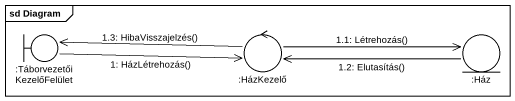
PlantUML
@startuml
mainframe sd Diagram
boundary ":TáborvezetőiKezelőFelület" as TáborvezetőiKezelőFelület
control ":HázKezelő" as HázKezelő
entity ":Ház" as Ház
TáborvezetőiKezelőFelület -right-> HázKezelő : 1: HázLétrehozás()
HázKezelő -right-> Ház : 1.1: Létrehozás()
Ház -left-> HázKezelő : 1.2: Elutasítás()
HázKezelő -left-> TáborvezetőiKezelőFelület : 1.3: HibaVisszajelzés()
@enduml
